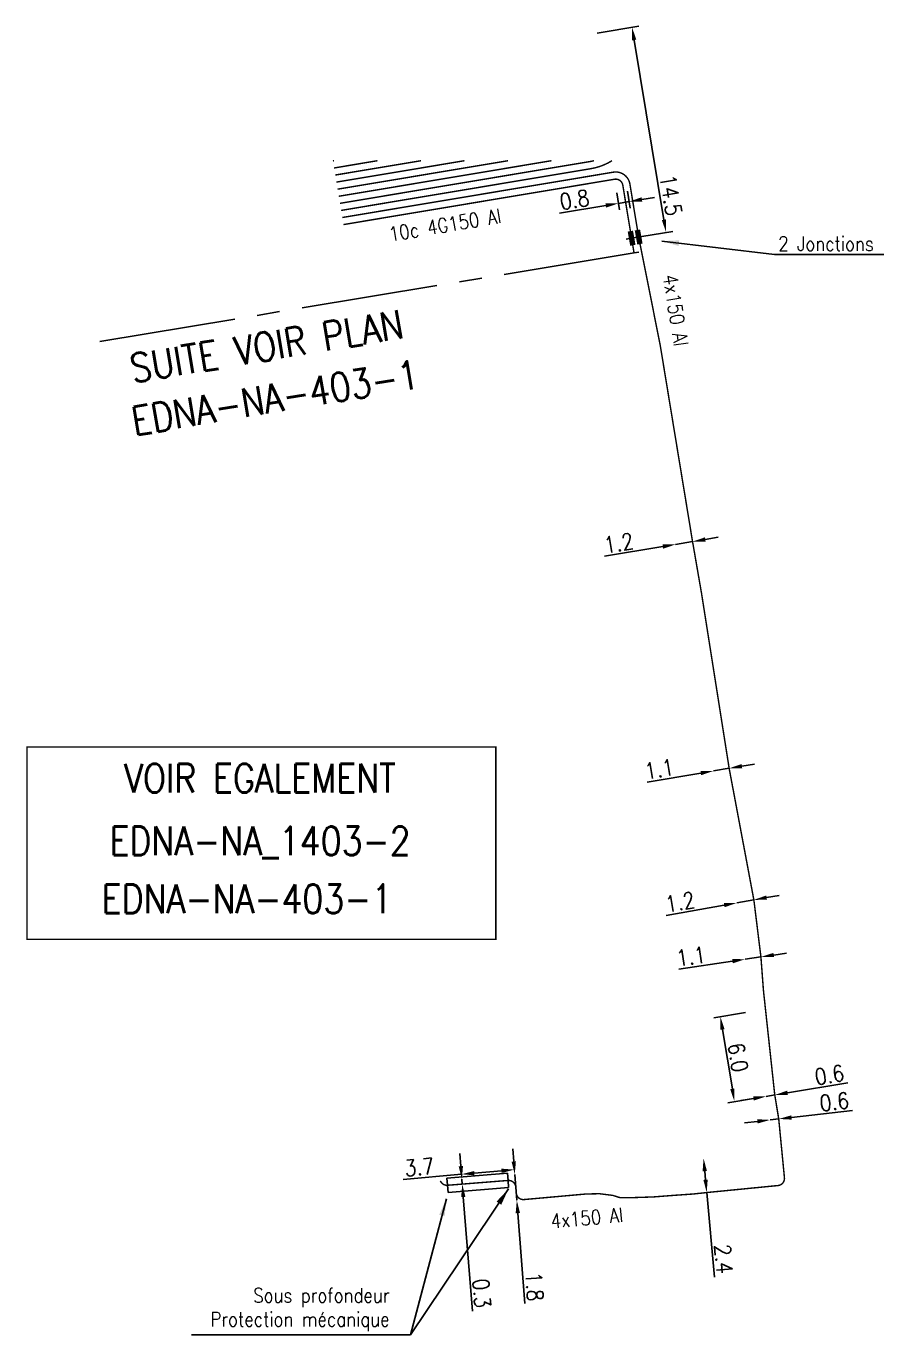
# Model space of a CAD drawing. Header units: millimetres. Extents: x 184994 to 186004, y 128000 to 129009.
# Drawn here: x 185043.2 to 185103, y 128918.2 to 129009.4 of the extents above; entities that cross this region are included whole.
import ezdxf
from ezdxf.enums import TextEntityAlignment as Align

# ---------------------------------------------------------------- set-up
doc = ezdxf.new("R2010")
doc.units = ezdxf.units.MM
doc.header["$PDMODE"] = 34
doc.linetypes.add('B_ST_Al', pattern=[2000, 1000, 1000])
doc.linetypes.add('CENTER2', pattern=[28.575, 19.05, -3.175, 3.175, -3.175])
doc.layers.get('0').update_dxf_attribs({"linetype": 'CONTINUOUS'})
doc.layers.get('Defpoints').update_dxf_attribs({"linetype": 'CONTINUOUS'})
for name, color, linetype in [('B_100', 3, 'CONTINUOUS'), ('B_110', 1, 'CONTINUOUS'), ('B_300', 7, 'CONTINUOUS'), ('B_420', 7, 'CONTINUOUS'), ('B_930', 7, 'CONTINUOUS')]:
    doc.layers.add(name, color=color, linetype=linetype)
doc.styles.get("Standard").update_dxf_attribs({"font": 'romans.shx', "width": 0.85})
doc.dimstyles.get("Standard").update_dxf_attribs({"dimtxt": 1.5, "dimasz": 1.2, "dimexe": 0.625, "dimexo": 0.625, "dimgap": 0.25, "dimtad": 1, "dimdec": 1, "dimzin": 0, "dimdsep": 46, "dimtxsty": 'Standard', "dimcen": -0.5, "dimadec": 0, "dimazin": 0, "dimtfac": 1, "dimtdec": 1, "dimtmove": 0, "dimatfit": 3, "dimfxl": 0, "dimtolj": 1, "dimtzin": 0, "dimarcsym": 0})

# ---------------------------------------------------------------- blocks, each defined once
blk = doc.blocks.new('*D376')
at = {"layer": 'B_110', "color": 0, "linetype": 'Continuous', "lineweight": -2, "transparency": 16777216}
for p, q in [((185089.684, 128973.449), (185088.5, 128973.251)), ((185090.571, 128973.598), (185091.459, 128973.746)), ((185087.612, 128973.102), (185083.553, 128972.423))]:
    blk.add_line(p, q, dxfattribs=at)
at = {"layer": 'B_110', "color": 0, "linetype": 'Continuous', "transparency": 16777216}
for points in [[(185087.588, 128973.25), (185087.637, 128972.954), (185088.5, 128973.251)], [(185090.546, 128973.746), (185090.596, 128973.45), (185089.684, 128973.449)]]:
    blk.add_solid(points, dxfattribs=at)
at = {"layer": 'Defpoints', "color": 0, "linetype": 'Continuous', "transparency": 16777216}
for p in [(185088.5, 128973.251), (185088.5, 128973.251), (185089.684, 128973.449)]:
    blk.add_point(p, dxfattribs=at)
at = {"layer": 'B_110', "color": 0, "linetype": 'Continuous', "transparency": 16777216, "insert": (185084.535, 128973.348), "char_height": 1.125, "attachment_point": 5, "rotation": 9.50377}
blk.add_mtext('\\A1;1.2', dxfattribs=at)
blk = doc.blocks.new('*D377')
at = {"layer": 'B_110', "color": 0, "linetype": 'Continuous', "lineweight": -2, "transparency": 16777216}
for p, q in [((185092.235, 128957.645), (185091.15, 128957.463)), ((185093.122, 128957.794), (185094.01, 128957.943)), ((185090.262, 128957.314), (185086.518, 128956.686))]:
    blk.add_line(p, q, dxfattribs=at)
at = {"layer": 'B_110', "color": 0, "linetype": 'Continuous', "transparency": 16777216}
for points in [[(185093.098, 128957.942), (185093.147, 128957.646), (185092.235, 128957.645)], [(185090.238, 128957.462), (185090.287, 128957.166), (185091.15, 128957.463)]]:
    blk.add_solid(points, dxfattribs=at)
at = {"layer": 'Defpoints', "color": 0, "linetype": 'Continuous', "transparency": 16777216}
for p in [(185092.235, 128957.645), (185091.15, 128957.463), (185091.15, 128957.463)]:
    blk.add_point(p, dxfattribs=at)
at = {"layer": 'B_110', "color": 0, "linetype": 'Continuous', "transparency": 16777216, "insert": (185087.365, 128957.588), "char_height": 1.125, "attachment_point": 5, "rotation": 9.52637}
blk.add_mtext('\\A1;1.1', dxfattribs=at)
blk = doc.blocks.new('*D378')
at = {"layer": 'B_110', "color": 0, "linetype": 'Continuous', "lineweight": -2, "transparency": 16777216}
for p, q in [((185094.844, 128948.631), (185095.73, 128948.787)), ((185091.89, 128948.108), (185087.837, 128947.392)), ((185093.958, 128948.474), (185092.776, 128948.265))]:
    blk.add_line(p, q, dxfattribs=at)
at = {"layer": 'B_110', "color": 0, "linetype": 'Continuous', "transparency": 16777216}
for points in [[(185094.818, 128948.778), (185094.87, 128948.483), (185093.958, 128948.474)], [(185091.864, 128948.256), (185091.916, 128947.961), (185092.776, 128948.265)]]:
    blk.add_solid(points, dxfattribs=at)
at = {"layer": 'Defpoints', "color": 0, "linetype": 'Continuous', "transparency": 16777216}
for p in [(185092.776, 128948.265), (185092.776, 128948.265), (185093.958, 128948.474)]:
    blk.add_point(p, dxfattribs=at)
at = {"layer": 'B_110', "color": 0, "linetype": 'Continuous', "transparency": 16777216, "insert": (185088.81, 128948.325), "char_height": 1.125, "attachment_point": 5, "rotation": 10.02657}
blk.add_mtext('\\A1;1.2', dxfattribs=at)
blk = doc.blocks.new('*D379')
at = {"layer": 'B_110', "color": 0, "linetype": 'Continuous', "lineweight": -2, "transparency": 16777216}
for p, q in [((185092.472, 128944.202), (185088.717, 128943.642)), ((185094.45, 128944.497), (185093.362, 128944.335)), ((185095.34, 128944.63), (185096.23, 128944.763))]:
    blk.add_line(p, q, dxfattribs=at)
at = {"layer": 'B_110', "color": 0, "linetype": 'Continuous', "transparency": 16777216}
for points in [[(185092.45, 128944.351), (185092.494, 128944.054), (185093.362, 128944.335)], [(185095.318, 128944.778), (185095.362, 128944.482), (185094.45, 128944.497)]]:
    blk.add_solid(points, dxfattribs=at)
at = {"layer": 'Defpoints', "color": 0, "linetype": 'Continuous', "transparency": 16777216}
for p in [(185093.362, 128944.335), (185093.362, 128944.335), (185094.45, 128944.497)]:
    blk.add_point(p, dxfattribs=at)
at = {"layer": 'B_110', "color": 0, "linetype": 'Continuous', "transparency": 16777216, "insert": (185089.579, 128944.529), "char_height": 1.125, "attachment_point": 5, "rotation": 8.4826}
blk.add_mtext('\\A1;1.1', dxfattribs=at)
blk = doc.blocks.new('*D380')
at = {"layer": 'B_110', "color": 0, "linetype": 'Continuous', "lineweight": -2, "transparency": 16777216}
for p, q in [((185094.823, 128934.779), (185095.415, 128934.878)), ((185096.303, 128935.025), (185100.52, 128935.727)), ((185093.936, 128934.632), (185093.048, 128934.484))]:
    blk.add_line(p, q, dxfattribs=at)
at = {"layer": 'B_110', "color": 0, "linetype": 'Continuous', "transparency": 16777216}
for points in [[(185096.278, 128935.173), (185096.328, 128934.877), (185095.415, 128934.878)], [(185093.911, 128934.78), (185093.96, 128934.484), (185094.823, 128934.779)]]:
    blk.add_solid(points, dxfattribs=at)
at = {"layer": 'Defpoints', "color": 0, "linetype": 'Continuous', "transparency": 16777216}
for p in [(185095.415, 128934.878), (185094.823, 128934.779), (185094.823, 128934.779)]:
    blk.add_point(p, dxfattribs=at)
at = {"layer": 'B_110', "color": 0, "linetype": 'Continuous', "transparency": 16777216, "insert": (185099.224, 128936.272), "char_height": 1.125, "attachment_point": 5, "rotation": 9.44672}
blk.add_mtext('\\A1;0.6', dxfattribs=at)
blk = doc.blocks.new('*D381')
at = {"layer": 'B_110', "color": 0, "linetype": 'Continuous', "lineweight": -2, "transparency": 16777216}
for p, q in [((185094.201, 128933.034), (185093.307, 128932.932)), ((185095.096, 128933.135), (185095.692, 128933.203)), ((185096.586, 128933.305), (185100.834, 128933.789))]:
    blk.add_line(p, q, dxfattribs=at)
at = {"layer": 'B_110', "color": 0, "linetype": 'Continuous', "transparency": 16777216}
for points in [[(185094.185, 128933.183), (185094.218, 128932.885), (185095.096, 128933.135)], [(185096.569, 128933.454), (185096.603, 128933.156), (185095.692, 128933.203)]]:
    blk.add_solid(points, dxfattribs=at)
at = {"layer": 'Defpoints', "color": 0, "linetype": 'Continuous', "transparency": 16777216}
for p in [(185095.096, 128933.135), (185095.096, 128933.135), (185095.692, 128933.203)]:
    blk.add_point(p, dxfattribs=at)
at = {"layer": 'B_110', "color": 0, "linetype": 'Continuous', "transparency": 16777216, "insert": (185099.567, 128934.399), "char_height": 1.125, "attachment_point": 5, "rotation": 6.49666}
blk.add_mtext('\\A1;0.6', dxfattribs=at)
blk = doc.blocks.new('*D382')
at = {"layer": 'B_110', "color": 0, "linetype": 'Continuous', "lineweight": -2, "transparency": 16777216}
for p, q in [((185090.534, 128929.566), (185090.589, 128928.969)), ((185090.671, 128928.072), (185091.211, 128922.168))]:
    blk.add_line(p, q, dxfattribs=at)
at = {"layer": 'B_110', "color": 0, "linetype": 'Continuous', "transparency": 16777216}
for points in [[(185090.684, 128929.58), (185090.385, 128929.553), (185090.452, 128930.463)], [(185090.738, 128928.982), (185090.44, 128928.955), (185090.671, 128928.072)]]:
    blk.add_solid(points, dxfattribs=at)
at = {"layer": 'Defpoints', "color": 0, "linetype": 'Continuous', "transparency": 16777216}
for p in [(185090.452, 128930.463), (185090.452, 128930.463), (185090.671, 128928.072)]:
    blk.add_point(p, dxfattribs=at)
at = {"layer": 'B_110', "color": 0, "linetype": 'Continuous', "transparency": 16777216, "insert": (185091.847, 128923.443), "char_height": 1.125, "attachment_point": 5, "rotation": 275.22461}
blk.add_mtext('\\A1;2.4', dxfattribs=at)
blk = doc.blocks.new('*D383')
at = {"layer": 'B_110', "color": 0, "linetype": 'Continuous', "lineweight": -2, "transparency": 16777216}
for p, q in [((185073.562, 128929.478), (185073.533, 128929.813)), ((185076.363, 128929.59), (185074.47, 128929.425)), ((185077.248, 128929.8), (185077.218, 128930.135)), ((185073.574, 128929.346), (185069.52, 128928.992))]:
    blk.add_line(p, q, dxfattribs=at)
at = {"layer": 'B_110', "color": 0, "linetype": 'Continuous', "transparency": 16777216}
for points in [[(185074.457, 128929.574), (185074.483, 128929.275), (185073.574, 128929.346)], [(185076.35, 128929.739), (185076.376, 128929.441), (185077.259, 128929.668)]]:
    blk.add_solid(points, dxfattribs=at)
at = {"layer": 'Defpoints', "color": 0, "linetype": 'Continuous', "transparency": 16777216}
for p in [(185073.574, 128929.346), (185073.603, 128929.011), (185077.289, 128929.333)]:
    blk.add_point(p, dxfattribs=at)
at = {"layer": 'B_110', "color": 0, "linetype": 'Continuous', "transparency": 16777216, "insert": (185070.639, 128929.843), "char_height": 1.125, "attachment_point": 5, "rotation": 4.99527}
blk.add_mtext('\\A1;3.7', dxfattribs=at)
blk = doc.blocks.new('*D384')
at = {"layer": 'B_110', "color": 0, "linetype": 'Continuous', "lineweight": -2, "transparency": 16777216}
for p, q in [((185077.217, 128930.23), (185077.146, 128931.127)), ((185077.289, 128929.333), (185077.431, 128927.539)), ((185077.502, 128926.641), (185078.002, 128920.344))]:
    blk.add_line(p, q, dxfattribs=at)
at = {"layer": 'B_110', "color": 0, "linetype": 'Continuous', "transparency": 16777216}
for points in [[(185077.367, 128930.242), (185077.068, 128930.218), (185077.289, 128929.333)], [(185077.652, 128926.653), (185077.353, 128926.63), (185077.431, 128927.539)]]:
    blk.add_solid(points, dxfattribs=at)
at = {"layer": 'Defpoints', "color": 0, "linetype": 'Continuous', "transparency": 16777216}
for p in [(185077.289, 128929.333), (185077.431, 128927.539), (185077.431, 128927.539)]:
    blk.add_point(p, dxfattribs=at)
at = {"layer": 'B_110', "color": 0, "linetype": 'Continuous', "transparency": 16777216, "insert": (185078.661, 128921.521), "char_height": 1.125, "attachment_point": 5, "rotation": 274.53744}
blk.add_mtext('\\A1;1.8', dxfattribs=at)
blk = doc.blocks.new('*D385')
at = {"layer": 'B_110', "color": 0, "linetype": 'Continuous', "lineweight": -2, "transparency": 16777216}
for p, q in [((185073.532, 128929.908), (185073.461, 128930.805)), ((185073.136, 128928.974), (185073.136, 128928.974)), ((185073.163, 128928.625), (185073.163, 128928.625)), ((185073.603, 128929.011), (185073.631, 128928.662)), ((185073.702, 128927.765), (185074.333, 128919.807))]:
    blk.add_line(p, q, dxfattribs=at)
at = {"layer": 'B_110', "color": 0, "linetype": 'Continuous', "transparency": 16777216}
for points in [[(185073.681, 128929.92), (185073.382, 128929.896), (185073.603, 128929.011)], [(185073.851, 128927.777), (185073.552, 128927.753), (185073.631, 128928.662)]]:
    blk.add_solid(points, dxfattribs=at)
at = {"layer": 'Defpoints', "color": 0, "linetype": 'Continuous', "transparency": 16777216}
for p in [(185073.603, 128929.011), (185073.603, 128929.011), (185073.631, 128928.662)]:
    blk.add_point(p, dxfattribs=at)
at = {"layer": 'B_110', "color": 0, "linetype": 'Continuous', "transparency": 16777216, "insert": (185074.987, 128921.052), "char_height": 1.125, "attachment_point": 5, "rotation": 274.53744}
blk.add_mtext('\\A1;0.3', dxfattribs=at)
blk = doc.blocks.new('*D386')
at = {"layer": 'B_110', "color": 0, "linetype": 'Continuous', "lineweight": -2, "transparency": 16777216}
for p, q in [((185093.375, 128940.621), (185091.158, 128940.252)), ((185092.457, 128935.298), (185091.768, 128939.441)), ((185094.36, 128934.702), (185092.143, 128934.333))]:
    blk.add_line(p, q, dxfattribs=at)
at = {"layer": 'B_110', "color": 0, "linetype": 'Continuous', "transparency": 16777216}
for points in [[(185091.916, 128939.466), (185091.62, 128939.417), (185091.62, 128940.329)], [(185092.605, 128935.323), (185092.31, 128935.274), (185092.605, 128934.41)]]:
    blk.add_solid(points, dxfattribs=at)
at = {"layer": 'Defpoints', "color": 0, "linetype": 'Continuous', "transparency": 16777216}
for p in [(185091.62, 128940.329), (185093.837, 128940.698), (185094.822, 128934.779)]:
    blk.add_point(p, dxfattribs=at)
at = {"layer": 'B_110', "color": 0, "linetype": 'Continuous', "transparency": 16777216, "insert": (185092.853, 128937.493), "char_height": 1.125, "attachment_point": 5, "rotation": 279.44672}
blk.add_mtext('\\A1;6.0', dxfattribs=at)
blk = doc.blocks.new('*D540')
at = {"layer": 'B_100', "color": 0, "linetype": 'Continuous', "lineweight": -2, "transparency": 16777216}
for p, q in [((185085.144, 128997.873), (185085.341, 128996.689)), ((185083.636, 128996.881), (185080.402, 128996.344)), ((185084.404, 128997.75), (185084.601, 128996.566)), ((185085.264, 128997.151), (185084.524, 128997.028)), ((185086.152, 128997.299), (185087.039, 128997.446))]:
    blk.add_line(p, q, dxfattribs=at)
at = {"layer": 'B_100', "color": 0, "linetype": 'Continuous', "transparency": 16777216}
for points in [[(185083.611, 128997.029), (185083.661, 128996.733), (185084.524, 128997.028)], [(185086.127, 128997.447), (185086.176, 128997.151), (185085.264, 128997.151)]]:
    blk.add_solid(points, dxfattribs=at)
at = {"layer": 'Defpoints', "color": 0, "linetype": 'Continuous', "transparency": 16777216}
for p in [(185084.327, 128998.213), (185085.067, 128998.336), (185084.524, 128997.028)]:
    blk.add_point(p, dxfattribs=at)
at = {"layer": 'B_100', "color": 0, "linetype": 'Continuous', "transparency": 16777216, "insert": (185081.452, 128997.279), "char_height": 1.125, "attachment_point": 5, "rotation": 9.42268}
blk.add_mtext('\\A1;0.8', dxfattribs=at)
blk = doc.blocks.new('*D541')
at = {"layer": 'B_100', "color": 0, "linetype": 'Continuous', "lineweight": -2, "transparency": 16777216}
for p, q in [((185083.029, 129008.897), (185085.928, 129009.378)), ((185087.692, 128995.885), (185085.613, 129008.413)), ((185086.143, 128994.715), (185088.302, 128995.073))]:
    blk.add_line(p, q, dxfattribs=at)
at = {"layer": 'B_100', "color": 0, "linetype": 'Continuous', "transparency": 16777216}
for points in [[(185085.761, 129008.438), (185085.465, 129008.389), (185085.466, 129009.301)], [(185087.84, 128995.909), (185087.544, 128995.86), (185087.84, 128994.997)]]:
    blk.add_solid(points, dxfattribs=at)
at = {"layer": 'Defpoints', "color": 0, "linetype": 'Continuous', "transparency": 16777216}
for p in [(185082.567, 129008.82), (185085.466, 129009.301), (185085.681, 128994.638)]:
    blk.add_point(p, dxfattribs=at)
at = {"layer": 'B_100', "color": 0, "linetype": 'Continuous', "transparency": 16777216, "insert": (185088.169, 128997.593), "char_height": 1.125, "attachment_point": 5, "rotation": 279.42182}
blk.add_mtext('\\A1;14.5', dxfattribs=at)
blk = doc.blocks.new('B_300_04')
at = {"color": 0, "linetype": 'Continuous'}
blk.add_line((0, 0.375), (0, -0.375), dxfattribs=at)
blk.add_solid([(-0.5, 0.188), (-0.5, -0.188), (0.5, 0.188), (0.5, -0.188)], dxfattribs=at)
at = {"color": 0, "linetype": 'Continuous', "width": 0.75, "flags": 3}
for tag, p in [('DEF_LEG', (0, -4.25)), ('DEF_COUP', (0.041, -6.327)), ('DEF_TYPE', (0, -8.25))]:
    blk.add_attdef(tag, text='', height=1.2, dxfattribs=at).set_placement(p, align=Align.MIDDLE)

msp = doc.modelspace()

# ---------------------------------------------------------------- linework, layer by layer
at = {"layer": 'B_100', "linetype": 'B_ST_Al', "const_width": 0.1, "flags": 128}
for points in [[(185064.855, 128998.507), (185073.785, 129000)], [(185064.938, 128998.014), (185076.818, 129000)], [(185065.02, 128997.521), (185079.85, 129000)]]:
    msp.add_lwpolyline(points, dxfattribs=at)
for points in [[(185065.103, 128997.028), (185082.524, 128999.94, 0.020778), (185082.809, 129000, 0.020778)], [(185065.35, 128995.548), (185084.245, 128998.707, -0.414562), (185084.82, 128998.296), (185085.434, 128994.597), (185085.604, 128993.571)]]:
    msp.add_lwpolyline(points, format="xyb", dxfattribs=at)
at = {"layer": 'B_110', "linetype": 'B_ST_Al', "const_width": 0.1, "flags": 128}
for points in [[(185064.608, 128999.987), (185064.688, 129000)], [(185064.691, 128999.493), (185067.721, 129000)], [(185064.773, 128999), (185070.753, 129000)]]:
    msp.add_lwpolyline(points, dxfattribs=at)
for points in [[(185065.185, 128996.535), (185082.607, 128999.447, 0.098522), (185084.067, 129000, 0.098522)], [(185065.268, 128996.041), (185084.162, 128999.2, -0.414562), (185085.314, 128998.378), (185085.927, 128994.679), (185087.427, 128987.15, -0.001785), (185087.428, 128987.147), (185089.683, 128973.451, 0.002137), (185089.684, 128973.447), (185090.312, 128969.829, -0.003805), (185090.313, 128969.821), (185092.234, 128957.652, 0.007284), (185092.236, 128957.638), (185093.955, 128948.489, -0.015632), (185093.96, 128948.458), (185094.448, 128944.509, -0.012073), (185094.451, 128944.485), (185094.621, 128942.221, -0.012841), (185094.622, 128942.195), (185095.414, 128934.878), (185095.689, 128933.22, -0.016981), (185095.693, 128933.186), (185096.089, 128929.107, -0.413819), (185095.64, 128928.561), (185090.673, 128928.073, 0.002554), (185090.668, 128928.072), (185089.748, 128927.972, -0.009742), (185089.729, 128927.971), (185088.497, 128927.885, 0.001875), (185088.493, 128927.885), (185086.983, 128927.769, -0.01069), (185086.961, 128927.767), (185085.651, 128927.723, -0.007123), (185085.636, 128927.723), (185084.699, 128927.717, -0.078446), (185084.545, 128927.741), (185084.17, 128927.86, 0.046002), (185084.08, 128927.88), (185083.221, 128927.987, 0.03651), (185083.148, 128927.99), (185082.263, 128927.971, 0.016804), (185082.23, 128927.969), (185077.934, 128927.584, -0.41721), (185077.391, 128928.042), (185077.358, 128928.456, 0.414214), (185076.82, 128928.915), (185073.631, 128928.662), (185072.604, 128928.58, -0.327538), (185072.101, 128928.892)]]:
    msp.add_lwpolyline(points, format="xyb", dxfattribs=at)
at = {"layer": 'B_420', "color": 7, "linetype": 'CONTINUOUS'}
for p, q in [((185072.565, 128929.079), (185076.781, 128929.413)), ((185076.781, 128929.413), (185076.82, 128928.915)), ((185072.565, 128929.079), (185072.604, 128928.58)), ((185072.644, 128928.082), (185072.604, 128928.58)), ((185076.86, 128928.417), (185076.82, 128928.915)), ((185072.644, 128928.082), (185076.86, 128928.417))]:
    msp.add_line(p, q, dxfattribs=at)
at = {"layer": 'B_930', "linetype": 'CENTER2', "ltscale": 0.5, "flags": 128}
msp.add_lwpolyline([(185048.368, 128987.404), (185085.604, 128993.571), (185085.929, 128993.625)], dxfattribs=at)
at = {"layer": 'B_930', "const_width": 0.1}
msp.add_lwpolyline([(185043.277, 128959.124), (185075.966, 128959.124), (185075.966, 128945.717), (185043.277, 128945.717)], close=True, dxfattribs=at)

# ---------------------------------------------------------------- block references
at = {"layer": 'B_300', "rotation": 280.0229479724171}
for p in [(185085.434, 128994.597), (185085.927, 128994.679)]:
    msp.add_blockref('B_300_04', p, dxfattribs=at)

# ---------------------------------------------------------------- texts
at = {"layer": 'B_100', "linetype": 'B_ST_Al', "width": 0.85}
msp.add_text('10c 4G150 Al', height=1, rotation=9.64961, dxfattribs=at).set_placement((185072.415, 128995.516), align=Align.MIDDLE)
at = {"layer": 'B_110', "linetype": 'B_ST_Al', "width": 0.85}
for rotation, p in [(278.95299, (185088.506, 128989.57)), (5.24589, (185082.313, 128926.301))]:
    msp.add_text('4x150 Al', height=1, rotation=rotation, dxfattribs=at).set_placement(p, align=Align.MIDDLE)
at = {"layer": 'B_300', "linetype": 'Continuous', "insert": (185095.652, 128994.213), "char_height": 1, "attachment_point": 4}
msp.add_mtext('2 Jonctions', dxfattribs=at)
at = {"layer": 'B_420', "insert": (185068.56, 128919.905), "char_height": 1, "attachment_point": 6}
msp.add_mtext('Sous profondeur\\PProtection mécanique', dxfattribs=at)
at = {"layer": 'B_930', "width": 0.85}
for s, p in [('SUITE VOIR PLAN', (185060.159, 128986.083)), ('EDNA-NA-403-1', (185060.755, 128982.491))]:
    msp.add_text(s, height=2, rotation=9.42182, dxfattribs=at).set_placement(p, align=Align.CENTER)
for s, p in [('VOIR EGALEMENT', (185059.537, 128955.953)), ('EDNA-NA_1403-2', (185059.537, 128951.579)), ('EDNA-NA-403-1', (185058.628, 128947.549))]:
    msp.add_text(s, height=2, dxfattribs=at).set_placement(p, align=Align.CENTER)

# ---------------------------------------------------------------- dimensions: what is measured, and where the dimension line sits
at = {"layer": 'B_100', "linetype": 'Continuous'}
for base, p1, p2, angle, picture, middle in [((185085.466, 129009.301), (185085.681, 128994.638), (185082.567, 129008.82), 279.42182, '*D541', (185087.429, 128997.471)), ((185084.524, 128997.028), (185085.067, 128998.336), (185084.327, 128998.213), 9.42268, '*D540', (185081.575, 128996.539))]:
    dim = msp.add_linear_dim(base=base, p1=p1, p2=p2, angle=angle, dimstyle='Standard', override={"dimscale": 0.75}, dxfattribs=at)
    dim.commit()
    dim.dimension.update_dxf_attribs({"geometry": picture, "text_midpoint": middle, "dimtype": 160})
at = {"layer": 'B_110', "linetype": 'Continuous'}
for base, p1, p2, angle, picture, middle in [((185088.5, 128973.251), (185089.684, 128973.449), (185088.5, 128973.251), 9.50377, '*D376', (185084.659, 128972.608)), ((185091.15, 128957.463), (185092.235, 128957.645), (185091.15, 128957.463), 9.52637, '*D377', (185087.489, 128956.849)), ((185092.776, 128948.265), (185093.958, 128948.474), (185092.776, 128948.265), 10.02657, '*D378', (185088.941, 128947.587)), ((185093.362, 128944.335), (185094.45, 128944.497), (185093.362, 128944.335), 8.4826, '*D379', (185089.69, 128943.787)), ((185091.62, 128940.329), (185094.822, 128934.779), (185093.837, 128940.698), 279.44672, '*D386', (185092.113, 128937.37)), ((185094.823, 128934.779), (185095.415, 128934.878), (185094.823, 128934.779), 9.44672, '*D380', (185099.347, 128935.532)), ((185095.096, 128933.135), (185095.692, 128933.203), (185095.096, 128933.135), 6.49666, '*D381', (185099.652, 128933.654)), ((185073.574, 128929.346), (185077.289, 128929.333), (185073.603, 128929.011), 4.99527, '*D383', (185070.705, 128929.095)), ((185073.6029, 128929.0108), (185073.6306, 128928.6619), (185073.6029, 128929.0108), 274.53744, '*D385', (185074.2392, 128920.993)), ((185077.431, 128927.539), (185077.289, 128929.333), (185077.431, 128927.539), 94.53744, '*D384', (185077.913, 128921.461)), ((185090.452, 128930.463), (185090.671, 128928.072), (185090.452, 128930.463), 275.22461, '*D382', (185091.1, 128923.375))]:
    dim = msp.add_linear_dim(base=base, p1=p1, p2=p2, angle=angle, dimstyle='Standard', override={"dimscale": 0.75}, dxfattribs=at)
    dim.commit()
    dim.dimension.update_dxf_attribs({"geometry": picture, "text_midpoint": middle, "dimtype": 160})

# ---------------------------------------------------------------- leaders
at = {"layer": 'B_300', "linetype": 'Continuous', "annotation_type": 0, "has_hookline": 1, "hookline_direction": 0, "text_width": 7.367}
msp.add_leader([(185087.537, 128994.394), (185095.402, 128993.463)], dimstyle='Standard', dxfattribs=at)
at = {"layer": 'B_420', "annotation_type": 0, "has_hookline": 1, "hookline_direction": 1, "text_width": 13.802}
msp.add_leader([(185072.519, 128927.632), (185070.01, 128918.155), (185068.81, 128918.155)], dimstyle='Standard', dxfattribs=at)
at = {"layer": 'B_420'}
msp.add_leader([(185076.854, 128928.33), (185070.01, 128918.155)], dimstyle='Standard', dxfattribs=at)

doc.saveas('drawing.dxf')
